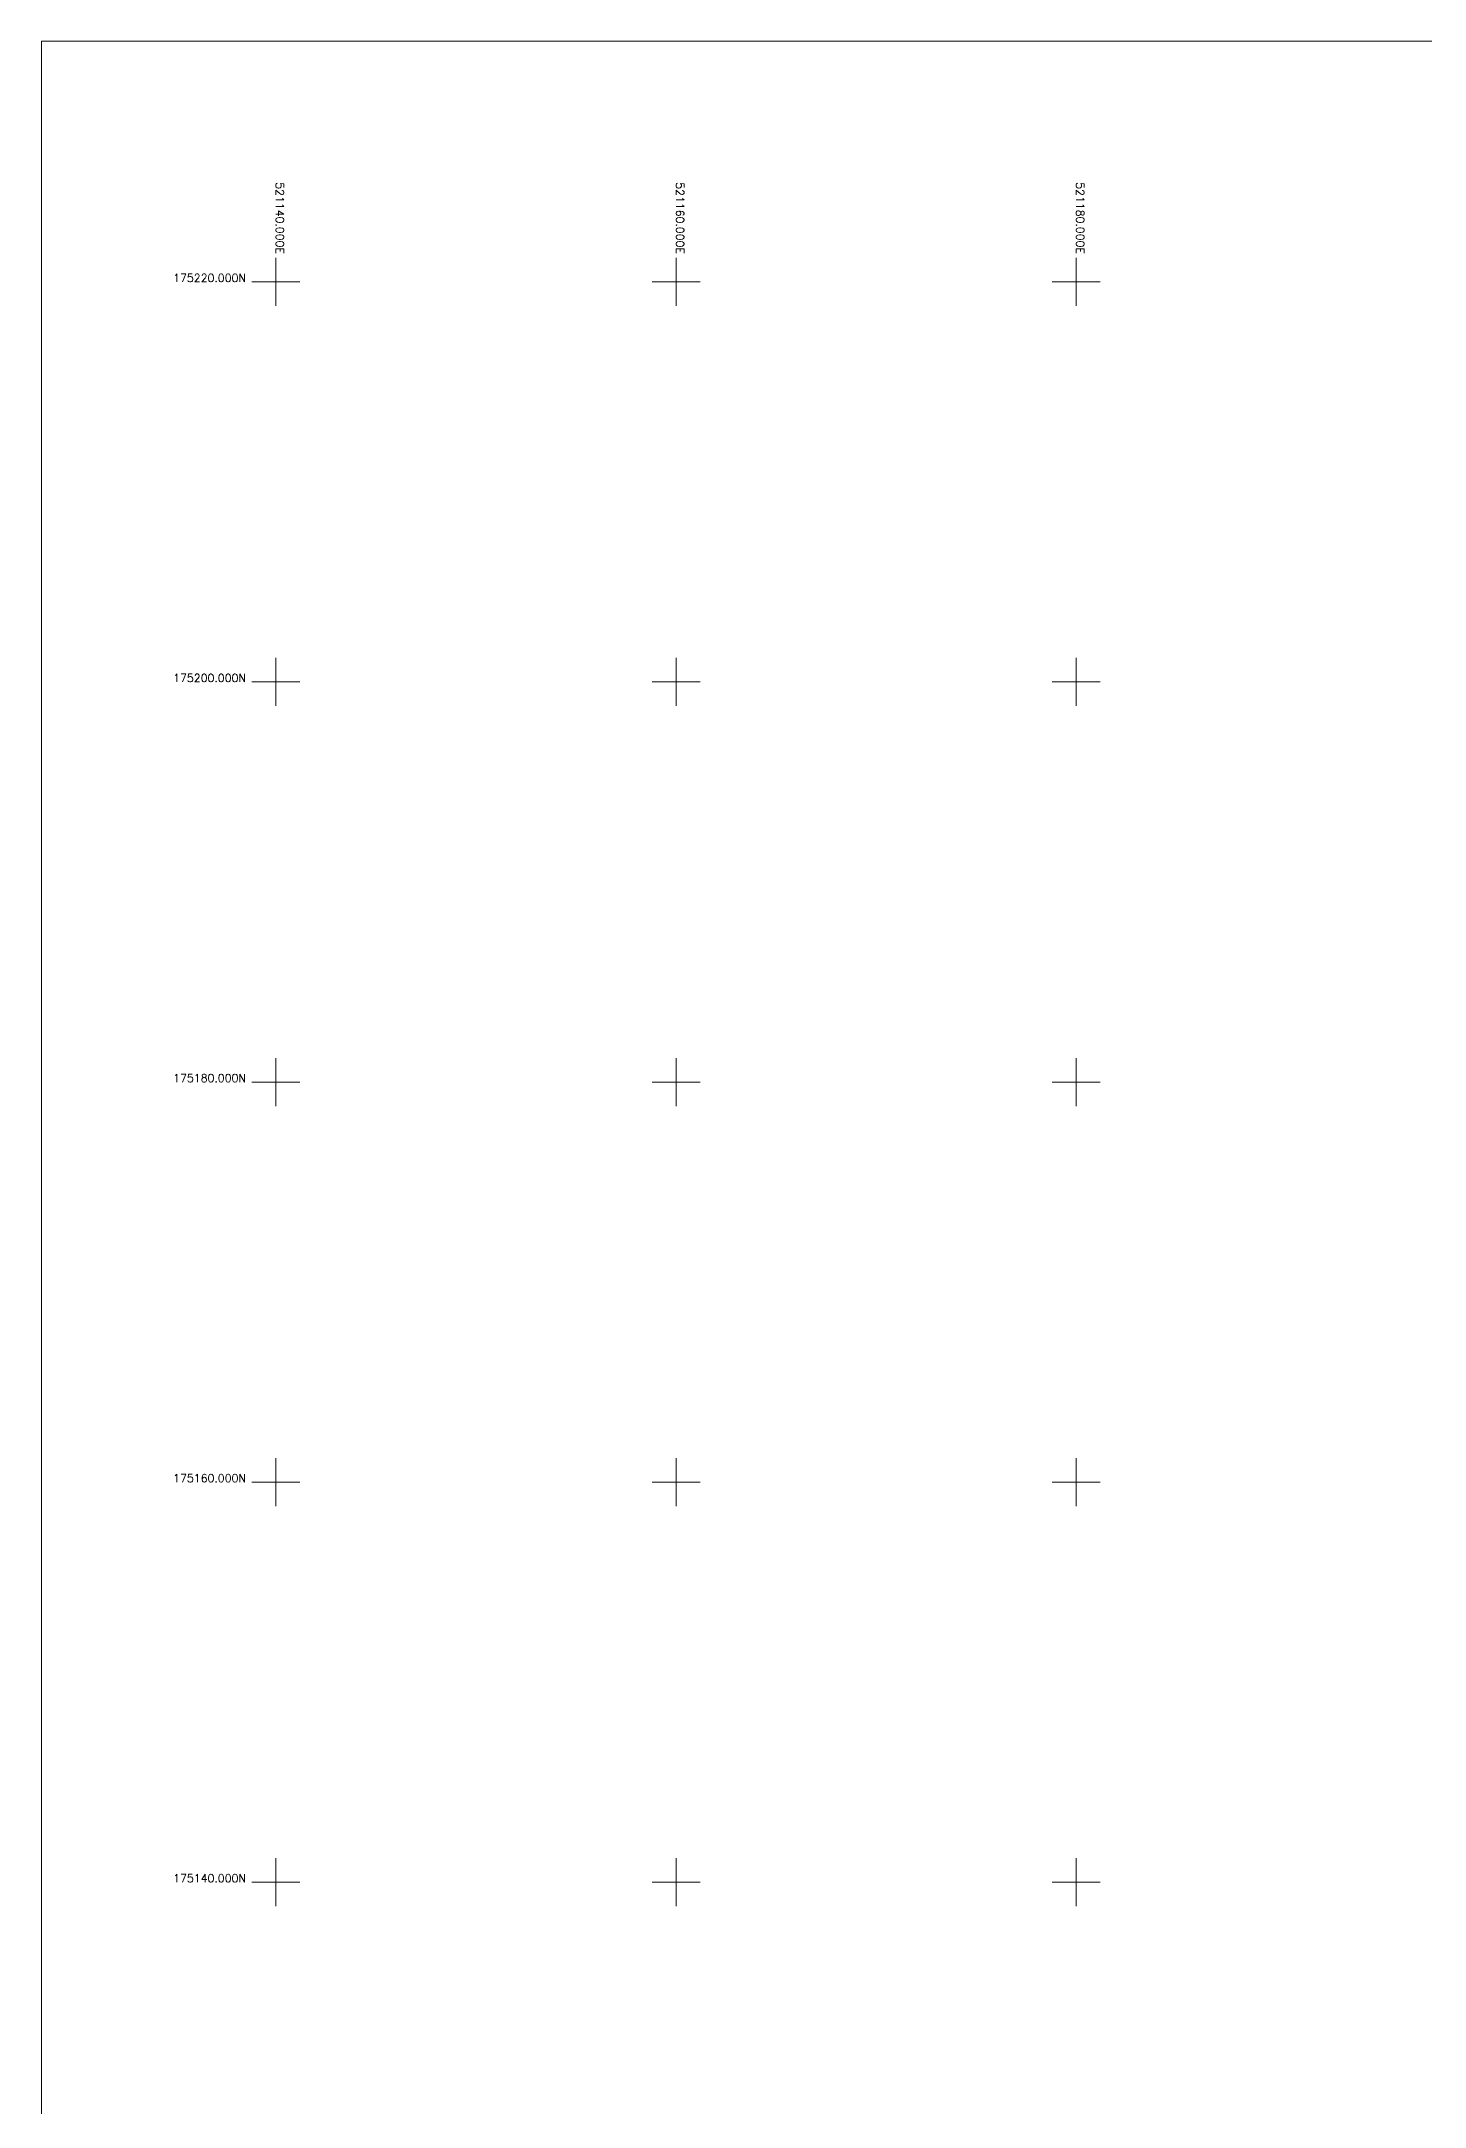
# Model space of a CAD drawing. Extents: x 521064 to 521635, y 174590 to 175241.
# Drawn here: x 521128.3 to 521197.4, y 175128.8 to 175232 of the extents above; entities that cross this region are included whole.
import ezdxf
from ezdxf.enums import TextEntityAlignment as Align

# ---------------------------------------------------------------- set-up
doc = ezdxf.new("R2010")
doc.units = 0
for name, color, linetype, lineweight in [('I031G_SURVEY-GRID', 7, 'CONTINUOUS', 18), ('I031T_SURVEY-GRID-TXT', 7, 'CONTINUOUS', 13), ('I901G_TITLE-SHEET', 7, 'CONTINUOUS', 18)]:
    doc.layers.add(name, color=color, linetype=linetype, lineweight=lineweight)
doc.styles.add('MONOTXT', font='simplex.shx')

msp = doc.modelspace()

# ---------------------------------------------------------------- linework, layer by layer
at = {"layer": 'I031G_SURVEY-GRID'}
for p, q in [((521140, 175221.2), (521140, 175218.8)), ((521160, 175221.2), (521160, 175218.8)), ((521180, 175221.2), (521180, 175218.8)), ((521138.8, 175220), (521141.2, 175220)), ((521158.8, 175220), (521161.2, 175220)), ((521178.8, 175220), (521181.2, 175220)), ((521140, 175201.2), (521140, 175198.8)), ((521160, 175201.2), (521160, 175198.8)), ((521180, 175201.2), (521180, 175198.8)), ((521138.8, 175200), (521141.2, 175200)), ((521158.8, 175200), (521161.2, 175200)), ((521178.8, 175200), (521181.2, 175200)), ((521140, 175181.2), (521140, 175178.8)), ((521160, 175181.2), (521160, 175178.8)), ((521180, 175181.2), (521180, 175178.8)), ((521138.8, 175180), (521141.2, 175180)), ((521158.8, 175180), (521161.2, 175180)), ((521178.8, 175180), (521181.2, 175180)), ((521140, 175161.2), (521140, 175158.8)), ((521160, 175161.2), (521160, 175158.8)), ((521180, 175161.2), (521180, 175158.8)), ((521138.8, 175160), (521141.2, 175160)), ((521158.8, 175160), (521161.2, 175160)), ((521178.8, 175160), (521181.2, 175160)), ((521140, 175141.2), (521140, 175138.8)), ((521160, 175141.2), (521160, 175138.8)), ((521180, 175141.2), (521180, 175138.8)), ((521138.8, 175140), (521141.2, 175140)), ((521158.8, 175140), (521161.2, 175140)), ((521178.8, 175140), (521181.2, 175140))]:
    msp.add_line(p, q, dxfattribs=at)
at = {"layer": 'I901G_TITLE-SHEET'}
msp.add_lwpolyline([(521336.88, 175067.83), (521128.28, 175067.83), (521128.28, 175232.03), (521336.88, 175232.03)], close=True, dxfattribs=at)

# ---------------------------------------------------------------- texts
at = {"layer": 'I031T_SURVEY-GRID-TXT', "style": 'MONOTXT'}
for s, p in [('521140.000E', (521140, 175221.4)), ('521160.000E', (521160, 175221.4)), ('521180.000E', (521180, 175221.4))]:
    msp.add_text(s, height=0.4, rotation=270, dxfattribs=at).set_placement(p, align=Align.RIGHT)
for s, p in [('175220.000N', (521134.87, 175220)), ('175200.000N', (521134.87, 175200)), ('175180.000N', (521134.87, 175180)), ('175160.000N', (521134.87, 175160)), ('175140.000N', (521134.87, 175140))]:
    msp.add_text(s, height=0.4, dxfattribs=at).set_placement(p)

doc.saveas('drawing.dxf')
